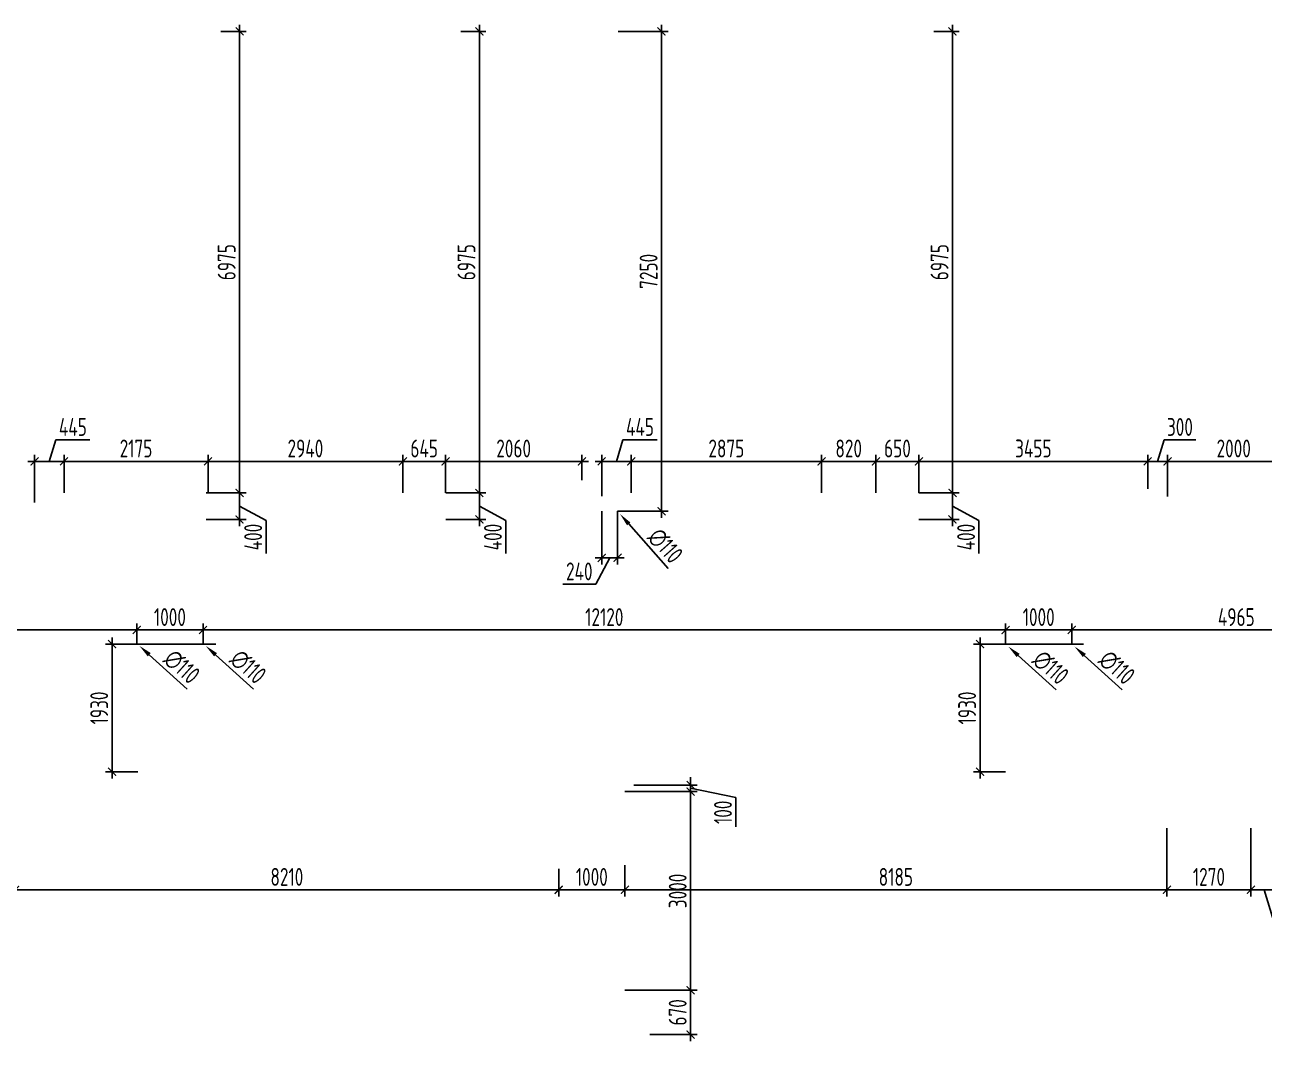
# Model space of a CAD drawing. Header units: millimetres. Extents: x -346952 to 536090, y 55086 to 131231.
# Drawn here: x 355137 to 373855, y 71096 to 86451 of the extents above; entities that cross this region are included whole.
import ezdxf

# ---------------------------------------------------------------- set-up
doc = ezdxf.new("R2010")
doc.units = ezdxf.units.MM
doc.layers.add('РАЗМЕРЫ КРОВЛИ ОВ', color=204, linetype='Continuous')
doc.layers.get('0').off()
doc.styles.add('ISOCPEUR', font='isocpeur.ttf', dxfattribs={"width": 0.7})
doc.dimstyles.new('R_100', dxfattribs={"dimtxt": 270, "dimasz": 120, "dimexe": 100, "dimexo": 0, "dimgap": 60, "dimtad": 1, "dimdec": 0, "dimrnd": 5, "dimzin": 0, "dimdsep": 46, "dimtxsty": 'ISOCPEUR', "dimblk": 'ARCHTICK', "dimcen": 0, "dimdle": 100, "dimclrd": 256, "dimclre": 256, "dimclrt": 256, "dimadec": 0, "dimazin": 0, "dimtfac": 2, "dimtdec": 0, "dimtofl": 0, "dimtmove": 1, "dimatfit": 3, "dimfxl": 1, "dimtvp": 3, "dimtolj": 1, "dimtzin": 0, "dimarcsym": 0})

# ---------------------------------------------------------------- blocks, each defined once
blk = doc.blocks.new('_ArchTick')
at = {"color": 0, "linetype": 'ByBlock', "const_width": 0.15}
blk.add_lwpolyline([(-0.5, -0.5), (0.5, 0.5)], dxfattribs=at)
blk = doc.blocks.new('*D2600')
at = {"layer": 'РАЗМЕРЫ КРОВЛИ ОВ', "lineweight": -2, "transparency": 16777216}
for p, q in [((354990, 74315), (354990, 73283)), ((363200, 73701), (363200, 73283)), ((354890, 73383), (363300, 73383))]:
    blk.add_line(p, q, dxfattribs=at)
at = {"layer": 'РАЗМЕРЫ КРОВЛИ ОВ', "lineweight": -2, "transparency": 16777216, "xscale": 120, "yscale": 120, "zscale": 120, "rotation": 180}
blk.add_blockref('_ArchTick', (354990, 73383), dxfattribs=at)
at = {"layer": 'РАЗМЕРЫ КРОВЛИ ОВ', "lineweight": -2, "transparency": 16777216, "xscale": 120, "yscale": 120, "zscale": 120}
blk.add_blockref('_ArchTick', (363200, 73383), dxfattribs=at)
at = {"layer": 'РАЗМЕРЫ КРОВЛИ ОВ', "transparency": 16777216, "insert": (359095, 73578), "char_height": 270, "attachment_point": 5, "style": 'ISOCPEUR'}
blk.add_mtext('\\A1;8210', dxfattribs=at)
blk = doc.blocks.new('*D2601')
at = {"layer": 'РАЗМЕРЫ КРОВЛИ ОВ', "lineweight": -2, "transparency": 16777216}
for p, q in [((364200, 73757), (364200, 73283)), ((363200, 73701), (363200, 73283)), ((363100, 73383), (364300, 73383))]:
    blk.add_line(p, q, dxfattribs=at)
at = {"layer": 'РАЗМЕРЫ КРОВЛИ ОВ', "lineweight": -2, "transparency": 16777216, "xscale": 120, "yscale": 120, "zscale": 120, "rotation": 180}
blk.add_blockref('_ArchTick', (363200, 73383), dxfattribs=at)
at = {"layer": 'РАЗМЕРЫ КРОВЛИ ОВ', "lineweight": -2, "transparency": 16777216, "xscale": 120, "yscale": 120, "zscale": 120}
blk.add_blockref('_ArchTick', (364200, 73383), dxfattribs=at)
at = {"layer": 'РАЗМЕРЫ КРОВЛИ ОВ', "transparency": 16777216, "insert": (363700, 73578), "char_height": 270, "attachment_point": 5, "style": 'ISOCPEUR'}
blk.add_mtext('\\A1;1000', dxfattribs=at)
blk = doc.blocks.new('*D2602')
at = {"layer": 'РАЗМЕРЫ КРОВЛИ ОВ', "lineweight": -2, "transparency": 16777216}
for p, q in [((372385, 74315), (372385, 73283)), ((364200, 73757), (364200, 73283)), ((364100, 73383), (372485, 73383))]:
    blk.add_line(p, q, dxfattribs=at)
at = {"layer": 'РАЗМЕРЫ КРОВЛИ ОВ', "lineweight": -2, "transparency": 16777216, "xscale": 120, "yscale": 120, "zscale": 120, "rotation": 180}
blk.add_blockref('_ArchTick', (364200, 73383), dxfattribs=at)
at = {"layer": 'РАЗМЕРЫ КРОВЛИ ОВ', "lineweight": -2, "transparency": 16777216, "xscale": 120, "yscale": 120, "zscale": 120}
blk.add_blockref('_ArchTick', (372385, 73383), dxfattribs=at)
at = {"layer": 'РАЗМЕРЫ КРОВЛИ ОВ', "transparency": 16777216, "insert": (368292, 73578), "char_height": 270, "attachment_point": 5, "style": 'ISOCPEUR'}
blk.add_mtext('\\A1;8185', dxfattribs=at)
blk = doc.blocks.new('*D2603')
at = {"layer": 'РАЗМЕРЫ КРОВЛИ ОВ', "lineweight": -2, "transparency": 16777216}
for p, q in [((372385, 74315), (372385, 73283)), ((373655, 74315), (373655, 73283)), ((372285, 73383), (373755, 73383))]:
    blk.add_line(p, q, dxfattribs=at)
at = {"layer": 'РАЗМЕРЫ КРОВЛИ ОВ', "lineweight": -2, "transparency": 16777216, "xscale": 120, "yscale": 120, "zscale": 120, "rotation": 180}
blk.add_blockref('_ArchTick', (372385, 73383), dxfattribs=at)
at = {"layer": 'РАЗМЕРЫ КРОВЛИ ОВ', "lineweight": -2, "transparency": 16777216, "xscale": 120, "yscale": 120, "zscale": 120}
blk.add_blockref('_ArchTick', (373655, 73383), dxfattribs=at)
at = {"layer": 'РАЗМЕРЫ КРОВЛИ ОВ', "transparency": 16777216, "insert": (373020, 73578), "char_height": 270, "attachment_point": 5, "style": 'ISOCPEUR'}
blk.add_mtext('\\A1;1270', dxfattribs=at)
blk = doc.blocks.new('*D2604')
at = {"layer": 'РАЗМЕРЫ КРОВЛИ ОВ', "lineweight": -2, "transparency": 16777216}
for p, q in [((373655, 74315), (373655, 73283)), ((374055, 74315), (374055, 73283)), ((373555, 73383), (374155, 73383)), ((373855, 73383), (374033, 72788)), ((374033, 72788), (374531, 72788))]:
    blk.add_line(p, q, dxfattribs=at)
at = {"layer": 'РАЗМЕРЫ КРОВЛИ ОВ', "lineweight": -2, "transparency": 16777216, "xscale": 120, "yscale": 120, "zscale": 120, "rotation": 180}
blk.add_blockref('_ArchTick', (373655, 73383), dxfattribs=at)
at = {"layer": 'РАЗМЕРЫ КРОВЛИ ОВ', "lineweight": -2, "transparency": 16777216, "xscale": 120, "yscale": 120, "zscale": 120}
blk.add_blockref('_ArchTick', (374055, 73383), dxfattribs=at)
at = {"layer": 'РАЗМЕРЫ КРОВЛИ ОВ', "transparency": 16777216, "insert": (374282, 72983), "char_height": 270, "attachment_point": 5, "style": 'ISOCPEUR'}
blk.add_mtext('\\A1;400', dxfattribs=at)
blk = doc.blocks.new('*D2611')
at = {"layer": 'РАЗМЕРЫ КРОВЛИ ОВ', "lineweight": -2, "transparency": 16777216}
for p, q in [((365192, 74966), (365192, 75086)), ((364337, 74966), (365292, 74966)), ((365192, 74966), (365192, 74866)), ((365192, 74916), (365876, 74775)), ((364200, 74866), (365292, 74866)), ((365192, 74866), (365192, 74746)), ((365876, 74775), (365876, 74334))]:
    blk.add_line(p, q, dxfattribs=at)
at = {"layer": 'РАЗМЕРЫ КРОВЛИ ОВ', "lineweight": -2, "transparency": 16777216, "xscale": 120, "yscale": 120, "zscale": 120}
for p, rotation in [((365192, 74966), 270), ((365192, 74866), 90)]:
    blk.add_blockref('_ArchTick', p, dxfattribs=dict(at, rotation=rotation))
at = {"layer": 'РАЗМЕРЫ КРОВЛИ ОВ', "transparency": 16777216, "insert": (365681, 74554), "char_height": 270, "attachment_point": 5, "rotation": 90, "style": 'ISOCPEUR'}
blk.add_mtext('\\A1;100', dxfattribs=at)
blk = doc.blocks.new('*D2612')
at = {"layer": 'РАЗМЕРЫ КРОВЛИ ОВ', "lineweight": -2, "transparency": 16777216}
for p, q in [((365192, 74966), (365192, 71766)), ((364200, 74866), (365292, 74866)), ((364200, 71866), (365292, 71866))]:
    blk.add_line(p, q, dxfattribs=at)
at = {"layer": 'РАЗМЕРЫ КРОВЛИ ОВ', "lineweight": -2, "transparency": 16777216, "xscale": 120, "yscale": 120, "zscale": 120}
for p, rotation in [((365192, 74866), 90), ((365192, 71866), 270)]:
    blk.add_blockref('_ArchTick', p, dxfattribs=dict(at, rotation=rotation))
at = {"layer": 'РАЗМЕРЫ КРОВЛИ ОВ', "transparency": 16777216, "insert": (364997, 73366), "char_height": 270, "attachment_point": 5, "rotation": 90, "style": 'ISOCPEUR'}
blk.add_mtext('\\A1;3000', dxfattribs=at)
blk = doc.blocks.new('*D2613')
at = {"layer": 'РАЗМЕРЫ КРОВЛИ ОВ', "lineweight": -2, "transparency": 16777216}
for p, q in [((365192, 71966), (365192, 71096)), ((364200, 71866), (365292, 71866)), ((364577, 71196), (365292, 71196))]:
    blk.add_line(p, q, dxfattribs=at)
at = {"layer": 'РАЗМЕРЫ КРОВЛИ ОВ', "lineweight": -2, "transparency": 16777216, "xscale": 120, "yscale": 120, "zscale": 120}
for p, rotation in [((365192, 71866), 90), ((365192, 71196), 270)]:
    blk.add_blockref('_ArchTick', p, dxfattribs=dict(at, rotation=rotation))
at = {"layer": 'РАЗМЕРЫ КРОВЛИ ОВ', "transparency": 16777216, "insert": (364997, 71531), "char_height": 270, "attachment_point": 5, "rotation": 90, "style": 'ISOCPEUR'}
blk.add_mtext('\\A1;670', dxfattribs=at)
blk = doc.blocks.new('*D2635')
at = {"layer": 'РАЗМЕРЫ КРОВЛИ ОВ', "lineweight": -2, "transparency": 16777216}
for p, q in [((355507, 79855), (355605, 80180)), ((355605, 80180), (356121, 80180)), ((355285, 79234), (355285, 79955)), ((355730, 79378), (355730, 79955)), ((355185, 79855), (355830, 79855))]:
    blk.add_line(p, q, dxfattribs=at)
at = {"layer": 'РАЗМЕРЫ КРОВЛИ ОВ', "lineweight": -2, "transparency": 16777216, "xscale": 120, "yscale": 120, "zscale": 120, "rotation": 180}
blk.add_blockref('_ArchTick', (355285, 79855), dxfattribs=at)
at = {"layer": 'РАЗМЕРЫ КРОВЛИ ОВ', "lineweight": -2, "transparency": 16777216, "xscale": 120, "yscale": 120, "zscale": 120}
blk.add_blockref('_ArchTick', (355730, 79855), dxfattribs=at)
at = {"layer": 'РАЗМЕРЫ КРОВЛИ ОВ', "transparency": 16777216, "insert": (355863, 80375), "char_height": 270, "attachment_point": 5, "style": 'ISOCPEUR'}
blk.add_mtext('\\A1;445', dxfattribs=at)
blk = doc.blocks.new('*D2636')
at = {"layer": 'РАЗМЕРЫ КРОВЛИ ОВ', "lineweight": -2, "transparency": 16777216}
for p, q in [((355730, 79378), (355730, 79955)), ((357905, 79378), (357905, 79955)), ((355630, 79855), (358005, 79855))]:
    blk.add_line(p, q, dxfattribs=at)
at = {"layer": 'РАЗМЕРЫ КРОВЛИ ОВ', "lineweight": -2, "transparency": 16777216, "xscale": 120, "yscale": 120, "zscale": 120, "rotation": 180}
blk.add_blockref('_ArchTick', (355730, 79855), dxfattribs=at)
at = {"layer": 'РАЗМЕРЫ КРОВЛИ ОВ', "lineweight": -2, "transparency": 16777216, "xscale": 120, "yscale": 120, "zscale": 120}
blk.add_blockref('_ArchTick', (357905, 79855), dxfattribs=at)
at = {"layer": 'РАЗМЕРЫ КРОВЛИ ОВ', "transparency": 16777216, "insert": (356817, 80050), "char_height": 270, "attachment_point": 5, "style": 'ISOCPEUR'}
blk.add_mtext('\\A1;2175', dxfattribs=at)
blk = doc.blocks.new('*D2637')
at = {"layer": 'РАЗМЕРЫ КРОВЛИ ОВ', "lineweight": -2, "transparency": 16777216}
for p, q in [((357905, 79378), (357905, 79955)), ((360846, 79378), (360846, 79955)), ((357805, 79855), (360946, 79855))]:
    blk.add_line(p, q, dxfattribs=at)
at = {"layer": 'РАЗМЕРЫ КРОВЛИ ОВ', "lineweight": -2, "transparency": 16777216, "xscale": 120, "yscale": 120, "zscale": 120, "rotation": 180}
blk.add_blockref('_ArchTick', (357905, 79855), dxfattribs=at)
at = {"layer": 'РАЗМЕРЫ КРОВЛИ ОВ', "lineweight": -2, "transparency": 16777216, "xscale": 120, "yscale": 120, "zscale": 120}
blk.add_blockref('_ArchTick', (360846, 79855), dxfattribs=at)
at = {"layer": 'РАЗМЕРЫ КРОВЛИ ОВ', "transparency": 16777216, "insert": (359375, 80050), "char_height": 270, "attachment_point": 5, "style": 'ISOCPEUR'}
blk.add_mtext('\\A1;2940', dxfattribs=at)
blk = doc.blocks.new('*D2638')
at = {"layer": 'РАЗМЕРЫ КРОВЛИ ОВ', "lineweight": -2, "transparency": 16777216}
for p, q in [((360846, 79378), (360846, 79955)), ((361490, 79378), (361490, 79955)), ((360746, 79855), (361590, 79855))]:
    blk.add_line(p, q, dxfattribs=at)
at = {"layer": 'РАЗМЕРЫ КРОВЛИ ОВ', "lineweight": -2, "transparency": 16777216, "xscale": 120, "yscale": 120, "zscale": 120, "rotation": 180}
blk.add_blockref('_ArchTick', (360846, 79855), dxfattribs=at)
at = {"layer": 'РАЗМЕРЫ КРОВЛИ ОВ', "lineweight": -2, "transparency": 16777216, "xscale": 120, "yscale": 120, "zscale": 120}
blk.add_blockref('_ArchTick', (361490, 79855), dxfattribs=at)
at = {"layer": 'РАЗМЕРЫ КРОВЛИ ОВ', "transparency": 16777216, "insert": (361168, 80050), "char_height": 270, "attachment_point": 5, "style": 'ISOCPEUR'}
blk.add_mtext('\\A1;645', dxfattribs=at)
blk = doc.blocks.new('*D2639')
at = {"layer": 'РАЗМЕРЫ КРОВЛИ ОВ', "lineweight": -2, "transparency": 16777216}
for p, q in [((361490, 79378), (361490, 79955)), ((363550, 79573), (363550, 79955)), ((361390, 79855), (363650, 79855))]:
    blk.add_line(p, q, dxfattribs=at)
at = {"layer": 'РАЗМЕРЫ КРОВЛИ ОВ', "lineweight": -2, "transparency": 16777216, "xscale": 120, "yscale": 120, "zscale": 120, "rotation": 180}
blk.add_blockref('_ArchTick', (361490, 79855), dxfattribs=at)
at = {"layer": 'РАЗМЕРЫ КРОВЛИ ОВ', "lineweight": -2, "transparency": 16777216, "xscale": 120, "yscale": 120, "zscale": 120}
blk.add_blockref('_ArchTick', (363550, 79855), dxfattribs=at)
at = {"layer": 'РАЗМЕРЫ КРОВЛИ ОВ', "transparency": 16777216, "insert": (362520, 80050), "char_height": 270, "attachment_point": 5, "style": 'ISOCPEUR'}
blk.add_mtext('\\A1;2060', dxfattribs=at)
blk = doc.blocks.new('*D2640')
at = {"layer": 'РАЗМЕРЫ КРОВЛИ ОВ', "lineweight": -2, "transparency": 16777216}
for p, q in [((361496, 79378), (362102, 79378)), ((362002, 78878), (362002, 79478)), ((362002, 79178), (362402, 78961)), ((361496, 78978), (362102, 78978)), ((362402, 78961), (362402, 78463))]:
    blk.add_line(p, q, dxfattribs=at)
at = {"layer": 'РАЗМЕРЫ КРОВЛИ ОВ', "lineweight": -2, "transparency": 16777216, "xscale": 120, "yscale": 120, "zscale": 120}
for p, rotation in [((362002, 79378), 90), ((362002, 78978), 270)]:
    blk.add_blockref('_ArchTick', p, dxfattribs=dict(at, rotation=rotation))
at = {"layer": 'РАЗМЕРЫ КРОВЛИ ОВ', "transparency": 16777216, "insert": (362207, 78712), "char_height": 270, "attachment_point": 5, "rotation": 90, "style": 'ISOCPEUR'}
blk.add_mtext('\\A1;400', dxfattribs=at)
blk = doc.blocks.new('*D2641')
at = {"layer": 'РАЗМЕРЫ КРОВЛИ ОВ', "lineweight": -2, "transparency": 16777216}
for p, q in [((361720, 86351), (362102, 86351)), ((362002, 79278), (362002, 86451)), ((361496, 79378), (362102, 79378))]:
    blk.add_line(p, q, dxfattribs=at)
at = {"layer": 'РАЗМЕРЫ КРОВЛИ ОВ', "lineweight": -2, "transparency": 16777216, "xscale": 120, "yscale": 120, "zscale": 120}
for p, rotation in [((362002, 86351), 90), ((362002, 79378), 270)]:
    blk.add_blockref('_ArchTick', p, dxfattribs=dict(at, rotation=rotation))
at = {"layer": 'РАЗМЕРЫ КРОВЛИ ОВ', "transparency": 16777216, "insert": (361807, 82864), "char_height": 270, "attachment_point": 5, "rotation": 90, "style": 'ISOCPEUR'}
blk.add_mtext('\\A1;6975', dxfattribs=at)
blk = doc.blocks.new('*D2642')
at = {"layer": 'РАЗМЕРЫ КРОВЛИ ОВ', "lineweight": -2, "transparency": 16777216}
for p, q in [((357875, 79378), (358481, 79378)), ((358381, 78878), (358381, 79478)), ((358381, 79178), (358781, 78961)), ((357875, 78978), (358481, 78978)), ((358781, 78961), (358781, 78463))]:
    blk.add_line(p, q, dxfattribs=at)
at = {"layer": 'РАЗМЕРЫ КРОВЛИ ОВ', "lineweight": -2, "transparency": 16777216, "xscale": 120, "yscale": 120, "zscale": 120}
for p, rotation in [((358381, 79378), 90), ((358381, 78978), 270)]:
    blk.add_blockref('_ArchTick', p, dxfattribs=dict(at, rotation=rotation))
at = {"layer": 'РАЗМЕРЫ КРОВЛИ ОВ', "transparency": 16777216, "insert": (358586, 78712), "char_height": 270, "attachment_point": 5, "rotation": 90, "style": 'ISOCPEUR'}
blk.add_mtext('\\A1;400', dxfattribs=at)
blk = doc.blocks.new('*D2643')
at = {"layer": 'РАЗМЕРЫ КРОВЛИ ОВ', "lineweight": -2, "transparency": 16777216}
for p, q in [((358099, 86351), (358481, 86351)), ((358381, 79278), (358381, 86451)), ((357875, 79378), (358481, 79378))]:
    blk.add_line(p, q, dxfattribs=at)
at = {"layer": 'РАЗМЕРЫ КРОВЛИ ОВ', "lineweight": -2, "transparency": 16777216, "xscale": 120, "yscale": 120, "zscale": 120}
for p, rotation in [((358381, 86351), 90), ((358381, 79378), 270)]:
    blk.add_blockref('_ArchTick', p, dxfattribs=dict(at, rotation=rotation))
at = {"layer": 'РАЗМЕРЫ КРОВЛИ ОВ', "transparency": 16777216, "insert": (358186, 82864), "char_height": 270, "attachment_point": 5, "rotation": 90, "style": 'ISOCPEUR'}
blk.add_mtext('\\A1;6975', dxfattribs=at)
blk = doc.blocks.new('*D2646')
at = {"layer": 'РАЗМЕРЫ КРОВЛИ ОВ', "lineweight": -2, "transparency": 16777216}
for p, q in [((349698, 77308), (356928, 77308)), ((349798, 77072), (349798, 77408)), ((356828, 77105), (356828, 77408))]:
    blk.add_line(p, q, dxfattribs=at)
at = {"layer": 'РАЗМЕРЫ КРОВЛИ ОВ', "lineweight": -2, "transparency": 16777216, "xscale": 120, "yscale": 120, "zscale": 120, "rotation": 180}
blk.add_blockref('_ArchTick', (349798, 77308), dxfattribs=at)
at = {"layer": 'РАЗМЕРЫ КРОВЛИ ОВ', "lineweight": -2, "transparency": 16777216, "xscale": 120, "yscale": 120, "zscale": 120}
blk.add_blockref('_ArchTick', (356828, 77308), dxfattribs=at)
at = {"layer": 'РАЗМЕРЫ КРОВЛИ ОВ', "transparency": 16777216, "insert": (353313, 77503), "char_height": 270, "attachment_point": 5, "style": 'ISOCPEUR'}
blk.add_mtext('\\A1;7030', dxfattribs=at)
blk = doc.blocks.new('*D2647')
at = {"layer": 'РАЗМЕРЫ КРОВЛИ ОВ', "lineweight": -2, "transparency": 16777216}
for p, q in [((356728, 77308), (357929, 77308)), ((356828, 77105), (356828, 77408)), ((357829, 77105), (357829, 77408))]:
    blk.add_line(p, q, dxfattribs=at)
at = {"layer": 'РАЗМЕРЫ КРОВЛИ ОВ', "lineweight": -2, "transparency": 16777216, "xscale": 120, "yscale": 120, "zscale": 120, "rotation": 180}
blk.add_blockref('_ArchTick', (356828, 77308), dxfattribs=at)
at = {"layer": 'РАЗМЕРЫ КРОВЛИ ОВ', "lineweight": -2, "transparency": 16777216, "xscale": 120, "yscale": 120, "zscale": 120}
blk.add_blockref('_ArchTick', (357829, 77308), dxfattribs=at)
at = {"layer": 'РАЗМЕРЫ КРОВЛИ ОВ', "transparency": 16777216, "insert": (357329, 77503), "char_height": 270, "attachment_point": 5, "style": 'ISOCPEUR'}
blk.add_mtext('\\A1;1000', dxfattribs=at)
blk = doc.blocks.new('*D2648')
at = {"layer": 'РАЗМЕРЫ КРОВЛИ ОВ', "lineweight": -2, "transparency": 16777216}
for p, q in [((357729, 77308), (370049, 77308)), ((357829, 77105), (357829, 77408)), ((369949, 77095), (369949, 77408))]:
    blk.add_line(p, q, dxfattribs=at)
at = {"layer": 'РАЗМЕРЫ КРОВЛИ ОВ', "lineweight": -2, "transparency": 16777216, "xscale": 120, "yscale": 120, "zscale": 120, "rotation": 180}
blk.add_blockref('_ArchTick', (357829, 77308), dxfattribs=at)
at = {"layer": 'РАЗМЕРЫ КРОВЛИ ОВ', "lineweight": -2, "transparency": 16777216, "xscale": 120, "yscale": 120, "zscale": 120}
blk.add_blockref('_ArchTick', (369949, 77308), dxfattribs=at)
at = {"layer": 'РАЗМЕРЫ КРОВЛИ ОВ', "transparency": 16777216, "insert": (363889, 77503), "char_height": 270, "attachment_point": 5, "style": 'ISOCPEUR'}
blk.add_mtext('\\A1;12120', dxfattribs=at)
blk = doc.blocks.new('*D2649')
at = {"layer": 'РАЗМЕРЫ КРОВЛИ ОВ', "lineweight": -2, "transparency": 16777216}
for p, q in [((369849, 77308), (371049, 77308)), ((369949, 77095), (369949, 77408)), ((370949, 77095), (370949, 77408))]:
    blk.add_line(p, q, dxfattribs=at)
at = {"layer": 'РАЗМЕРЫ КРОВЛИ ОВ', "lineweight": -2, "transparency": 16777216, "xscale": 120, "yscale": 120, "zscale": 120, "rotation": 180}
blk.add_blockref('_ArchTick', (369949, 77308), dxfattribs=at)
at = {"layer": 'РАЗМЕРЫ КРОВЛИ ОВ', "lineweight": -2, "transparency": 16777216, "xscale": 120, "yscale": 120, "zscale": 120}
blk.add_blockref('_ArchTick', (370949, 77308), dxfattribs=at)
at = {"layer": 'РАЗМЕРЫ КРОВЛИ ОВ', "transparency": 16777216, "insert": (370449, 77503), "char_height": 270, "attachment_point": 5, "style": 'ISOCPEUR'}
blk.add_mtext('\\A1;1000', dxfattribs=at)
blk = doc.blocks.new('*D2650')
at = {"layer": 'РАЗМЕРЫ КРОВЛИ ОВ', "lineweight": -2, "transparency": 16777216}
for p, q in [((370849, 77308), (376017, 77308)), ((370949, 77095), (370949, 77408)), ((375917, 77125), (375917, 77408))]:
    blk.add_line(p, q, dxfattribs=at)
at = {"layer": 'РАЗМЕРЫ КРОВЛИ ОВ', "lineweight": -2, "transparency": 16777216, "xscale": 120, "yscale": 120, "zscale": 120, "rotation": 180}
blk.add_blockref('_ArchTick', (370949, 77308), dxfattribs=at)
at = {"layer": 'РАЗМЕРЫ КРОВЛИ ОВ', "lineweight": -2, "transparency": 16777216, "xscale": 120, "yscale": 120, "zscale": 120}
blk.add_blockref('_ArchTick', (375917, 77308), dxfattribs=at)
at = {"layer": 'РАЗМЕРЫ КРОВЛИ ОВ', "transparency": 16777216, "insert": (373433, 77503), "char_height": 270, "attachment_point": 5, "style": 'ISOCPEUR'}
blk.add_mtext('\\A1;4965', dxfattribs=at)
blk = doc.blocks.new('*D2653')
at = {"layer": 'РАЗМЕРЫ КРОВЛИ ОВ', "lineweight": -2, "transparency": 16777216}
blk.add_line((371712, 76404), (371138, 76924), dxfattribs=at)
at = {"layer": 'РАЗМЕРЫ КРОВЛИ ОВ', "transparency": 16777216}
blk.add_solid([(371161, 76948), (371116, 76899), (370990, 77058)], dxfattribs=at)
at = {"layer": 'РАЗМЕРЫ КРОВЛИ ОВ', "transparency": 16777216, "insert": (371630, 76741), "char_height": 270, "attachment_point": 5, "rotation": 317.8249, "style": 'ISOCPEUR'}
blk.add_mtext('\\A1;∅110', dxfattribs=at)
blk = doc.blocks.new('*D2654')
at = {"layer": 'РАЗМЕРЫ КРОВЛИ ОВ', "lineweight": -2, "transparency": 16777216}
blk.add_line((370712, 76404), (370138, 76924), dxfattribs=at)
at = {"layer": 'РАЗМЕРЫ КРОВЛИ ОВ', "transparency": 16777216}
blk.add_solid([(370161, 76948), (370116, 76899), (369990, 77058)], dxfattribs=at)
at = {"layer": 'РАЗМЕРЫ КРОВЛИ ОВ', "transparency": 16777216, "insert": (370630, 76741), "char_height": 270, "attachment_point": 5, "rotation": 317.8249, "style": 'ISOCPEUR'}
blk.add_mtext('\\A1;∅110', dxfattribs=at)
blk = doc.blocks.new('*D2655')
at = {"layer": 'РАЗМЕРЫ КРОВЛИ ОВ', "lineweight": -2, "transparency": 16777216}
blk.add_line((358591, 76414), (358018, 76934), dxfattribs=at)
at = {"layer": 'РАЗМЕРЫ КРОВЛИ ОВ', "transparency": 16777216}
blk.add_solid([(358040, 76958), (357996, 76909), (357870, 77068)], dxfattribs=at)
at = {"layer": 'РАЗМЕРЫ КРОВЛИ ОВ', "transparency": 16777216, "insert": (358510, 76751), "char_height": 270, "attachment_point": 5, "rotation": 317.8249, "style": 'ISOCPEUR'}
blk.add_mtext('\\A1;∅110', dxfattribs=at)
blk = doc.blocks.new('*D2656')
at = {"layer": 'РАЗМЕРЫ КРОВЛИ ОВ', "lineweight": -2, "transparency": 16777216}
blk.add_line((357591, 76415), (357017, 76934), dxfattribs=at)
at = {"layer": 'РАЗМЕРЫ КРОВЛИ ОВ', "transparency": 16777216}
blk.add_solid([(357040, 76959), (356995, 76909), (356869, 77068)], dxfattribs=at)
at = {"layer": 'РАЗМЕРЫ КРОВЛИ ОВ', "transparency": 16777216, "insert": (357509, 76752), "char_height": 270, "attachment_point": 5, "rotation": 317.8249, "style": 'ISOCPEUR'}
blk.add_mtext('\\A1;∅110', dxfattribs=at)
blk = doc.blocks.new('*D2657')
at = {"layer": 'РАЗМЕРЫ КРОВЛИ ОВ', "lineweight": -2, "transparency": 16777216}
for p, q in [((363850, 79102), (363850, 78298)), ((364090, 79102), (364090, 78298)), ((364190, 78398), (363750, 78398)), ((363970, 78398), (363760, 77998)), ((363760, 77998), (363262, 77998))]:
    blk.add_line(p, q, dxfattribs=at)
at = {"layer": 'РАЗМЕРЫ КРОВЛИ ОВ', "lineweight": -2, "transparency": 16777216, "xscale": 120, "yscale": 120, "zscale": 120, "rotation": 180}
blk.add_blockref('_ArchTick', (363850, 78398), dxfattribs=at)
at = {"layer": 'РАЗМЕРЫ КРОВЛИ ОВ', "lineweight": -2, "transparency": 16777216, "xscale": 120, "yscale": 120, "zscale": 120}
blk.add_blockref('_ArchTick', (364090, 78398), dxfattribs=at)
at = {"layer": 'РАЗМЕРЫ КРОВЛИ ОВ', "transparency": 16777216, "insert": (363511, 78193), "char_height": 270, "attachment_point": 5, "style": 'ISOCPEUR'}
blk.add_mtext('\\A1;240', dxfattribs=at)
blk = doc.blocks.new('*D2658')
at = {"layer": 'РАЗМЕРЫ КРОВЛИ ОВ', "lineweight": -2, "transparency": 16777216}
for p, q in [((364072, 79855), (364170, 80180)), ((364170, 80180), (364686, 80180)), ((363850, 79329), (363850, 79955)), ((364294, 79378), (364294, 79955)), ((363750, 79855), (364394, 79855))]:
    blk.add_line(p, q, dxfattribs=at)
at = {"layer": 'РАЗМЕРЫ КРОВЛИ ОВ', "lineweight": -2, "transparency": 16777216, "xscale": 120, "yscale": 120, "zscale": 120, "rotation": 180}
blk.add_blockref('_ArchTick', (363850, 79855), dxfattribs=at)
at = {"layer": 'РАЗМЕРЫ КРОВЛИ ОВ', "lineweight": -2, "transparency": 16777216, "xscale": 120, "yscale": 120, "zscale": 120}
blk.add_blockref('_ArchTick', (364294, 79855), dxfattribs=at)
at = {"layer": 'РАЗМЕРЫ КРОВЛИ ОВ', "transparency": 16777216, "insert": (364428, 80375), "char_height": 270, "attachment_point": 5, "style": 'ISOCPEUR'}
blk.add_mtext('\\A1;445', dxfattribs=at)
blk = doc.blocks.new('*D2659')
at = {"layer": 'РАЗМЕРЫ КРОВЛИ ОВ', "lineweight": -2, "transparency": 16777216}
for p, q in [((364294, 79378), (364294, 79955)), ((367169, 79378), (367169, 79955)), ((364194, 79855), (367269, 79855))]:
    blk.add_line(p, q, dxfattribs=at)
at = {"layer": 'РАЗМЕРЫ КРОВЛИ ОВ', "lineweight": -2, "transparency": 16777216, "xscale": 120, "yscale": 120, "zscale": 120, "rotation": 180}
blk.add_blockref('_ArchTick', (364294, 79855), dxfattribs=at)
at = {"layer": 'РАЗМЕРЫ КРОВЛИ ОВ', "lineweight": -2, "transparency": 16777216, "xscale": 120, "yscale": 120, "zscale": 120}
blk.add_blockref('_ArchTick', (367169, 79855), dxfattribs=at)
at = {"layer": 'РАЗМЕРЫ КРОВЛИ ОВ', "transparency": 16777216, "insert": (365732, 80050), "char_height": 270, "attachment_point": 5, "style": 'ISOCPEUR'}
blk.add_mtext('\\A1;2875', dxfattribs=at)
blk = doc.blocks.new('*D2660')
at = {"layer": 'РАЗМЕРЫ КРОВЛИ ОВ', "lineweight": -2, "transparency": 16777216}
for p, q in [((367169, 79378), (367169, 79955)), ((367991, 79378), (367991, 79955)), ((367069, 79855), (368091, 79855))]:
    blk.add_line(p, q, dxfattribs=at)
at = {"layer": 'РАЗМЕРЫ КРОВЛИ ОВ', "lineweight": -2, "transparency": 16777216, "xscale": 120, "yscale": 120, "zscale": 120, "rotation": 180}
blk.add_blockref('_ArchTick', (367169, 79855), dxfattribs=at)
at = {"layer": 'РАЗМЕРЫ КРОВЛИ ОВ', "lineweight": -2, "transparency": 16777216, "xscale": 120, "yscale": 120, "zscale": 120}
blk.add_blockref('_ArchTick', (367991, 79855), dxfattribs=at)
at = {"layer": 'РАЗМЕРЫ КРОВЛИ ОВ', "transparency": 16777216, "insert": (367580, 80050), "char_height": 270, "attachment_point": 5, "style": 'ISOCPEUR'}
blk.add_mtext('\\A1;820', dxfattribs=at)
blk = doc.blocks.new('*D2661')
at = {"layer": 'РАЗМЕРЫ КРОВЛИ ОВ', "lineweight": -2, "transparency": 16777216}
for p, q in [((367991, 79378), (367991, 79955)), ((368641, 79378), (368641, 79955)), ((367891, 79855), (368741, 79855))]:
    blk.add_line(p, q, dxfattribs=at)
at = {"layer": 'РАЗМЕРЫ КРОВЛИ ОВ', "lineweight": -2, "transparency": 16777216, "xscale": 120, "yscale": 120, "zscale": 120, "rotation": 180}
blk.add_blockref('_ArchTick', (367991, 79855), dxfattribs=at)
at = {"layer": 'РАЗМЕРЫ КРОВЛИ ОВ', "lineweight": -2, "transparency": 16777216, "xscale": 120, "yscale": 120, "zscale": 120}
blk.add_blockref('_ArchTick', (368641, 79855), dxfattribs=at)
at = {"layer": 'РАЗМЕРЫ КРОВЛИ ОВ', "transparency": 16777216, "insert": (368316, 80050), "char_height": 270, "attachment_point": 5, "style": 'ISOCPEUR'}
blk.add_mtext('\\A1;650', dxfattribs=at)
blk = doc.blocks.new('*D2662')
at = {"layer": 'РАЗМЕРЫ КРОВЛИ ОВ', "lineweight": -2, "transparency": 16777216}
for p, q in [((368641, 79378), (368641, 79955)), ((372095, 79441), (372095, 79955)), ((368541, 79855), (372195, 79855))]:
    blk.add_line(p, q, dxfattribs=at)
at = {"layer": 'РАЗМЕРЫ КРОВЛИ ОВ', "lineweight": -2, "transparency": 16777216, "xscale": 120, "yscale": 120, "zscale": 120, "rotation": 180}
blk.add_blockref('_ArchTick', (368641, 79855), dxfattribs=at)
at = {"layer": 'РАЗМЕРЫ КРОВЛИ ОВ', "lineweight": -2, "transparency": 16777216, "xscale": 120, "yscale": 120, "zscale": 120}
blk.add_blockref('_ArchTick', (372095, 79855), dxfattribs=at)
at = {"layer": 'РАЗМЕРЫ КРОВЛИ ОВ', "transparency": 16777216, "insert": (370368, 80050), "char_height": 270, "attachment_point": 5, "style": 'ISOCPEUR'}
blk.add_mtext('\\A1;3455', dxfattribs=at)
blk = doc.blocks.new('*D2663')
at = {"layer": 'РАЗМЕРЫ КРОВЛИ ОВ', "lineweight": -2, "transparency": 16777216}
for p, q in [((372245, 79855), (372342, 80180)), ((372342, 80180), (372821, 80180)), ((372095, 79441), (372095, 79955)), ((372395, 79327), (372395, 79955)), ((371995, 79855), (372495, 79855))]:
    blk.add_line(p, q, dxfattribs=at)
at = {"layer": 'РАЗМЕРЫ КРОВЛИ ОВ', "lineweight": -2, "transparency": 16777216, "xscale": 120, "yscale": 120, "zscale": 120, "rotation": 180}
blk.add_blockref('_ArchTick', (372095, 79855), dxfattribs=at)
at = {"layer": 'РАЗМЕРЫ КРОВЛИ ОВ', "lineweight": -2, "transparency": 16777216, "xscale": 120, "yscale": 120, "zscale": 120}
blk.add_blockref('_ArchTick', (372395, 79855), dxfattribs=at)
at = {"layer": 'РАЗМЕРЫ КРОВЛИ ОВ', "transparency": 16777216, "insert": (372582, 80375), "char_height": 270, "attachment_point": 5, "style": 'ISOCPEUR'}
blk.add_mtext('\\A1;300', dxfattribs=at)
blk = doc.blocks.new('*D2664')
at = {"layer": 'РАЗМЕРЫ КРОВЛИ ОВ', "lineweight": -2, "transparency": 16777216}
for p, q in [((372395, 79327), (372395, 79955)), ((374392, 79378), (374392, 79955)), ((372295, 79855), (374492, 79855))]:
    blk.add_line(p, q, dxfattribs=at)
at = {"layer": 'РАЗМЕРЫ КРОВЛИ ОВ', "lineweight": -2, "transparency": 16777216, "xscale": 120, "yscale": 120, "zscale": 120, "rotation": 180}
blk.add_blockref('_ArchTick', (372395, 79855), dxfattribs=at)
at = {"layer": 'РАЗМЕРЫ КРОВЛИ ОВ', "lineweight": -2, "transparency": 16777216, "xscale": 120, "yscale": 120, "zscale": 120}
blk.add_blockref('_ArchTick', (374392, 79855), dxfattribs=at)
at = {"layer": 'РАЗМЕРЫ КРОВЛИ ОВ', "transparency": 16777216, "insert": (373394, 80050), "char_height": 270, "attachment_point": 5, "style": 'ISOCPEUR'}
blk.add_mtext('\\A1;2000', dxfattribs=at)
blk = doc.blocks.new('*D2669')
at = {"layer": 'РАЗМЕРЫ КРОВЛИ ОВ', "lineweight": -2, "transparency": 16777216}
for p, q in [((368641, 79378), (369247, 79378)), ((369147, 78878), (369147, 79478)), ((369147, 79178), (369547, 78961)), ((368641, 78978), (369247, 78978)), ((369547, 78961), (369547, 78463))]:
    blk.add_line(p, q, dxfattribs=at)
at = {"layer": 'РАЗМЕРЫ КРОВЛИ ОВ', "lineweight": -2, "transparency": 16777216, "xscale": 120, "yscale": 120, "zscale": 120}
for p, rotation in [((369147, 79378), 90), ((369147, 78978), 270)]:
    blk.add_blockref('_ArchTick', p, dxfattribs=dict(at, rotation=rotation))
at = {"layer": 'РАЗМЕРЫ КРОВЛИ ОВ', "transparency": 16777216, "insert": (369352, 78712), "char_height": 270, "attachment_point": 5, "rotation": 90, "style": 'ISOCPEUR'}
blk.add_mtext('\\A1;400', dxfattribs=at)
blk = doc.blocks.new('*D2670')
at = {"layer": 'РАЗМЕРЫ КРОВЛИ ОВ', "lineweight": -2, "transparency": 16777216}
for p, q in [((368865, 86351), (369247, 86351)), ((369147, 79278), (369147, 86451)), ((368641, 79378), (369247, 79378))]:
    blk.add_line(p, q, dxfattribs=at)
at = {"layer": 'РАЗМЕРЫ КРОВЛИ ОВ', "lineweight": -2, "transparency": 16777216, "xscale": 120, "yscale": 120, "zscale": 120}
for p, rotation in [((369147, 86351), 90), ((369147, 79378), 270)]:
    blk.add_blockref('_ArchTick', p, dxfattribs=dict(at, rotation=rotation))
at = {"layer": 'РАЗМЕРЫ КРОВЛИ ОВ', "transparency": 16777216, "insert": (368952, 82864), "char_height": 270, "attachment_point": 5, "rotation": 90, "style": 'ISOCPEUR'}
blk.add_mtext('\\A1;6975', dxfattribs=at)
blk = doc.blocks.new('*D2730')
at = {"layer": 'РАЗМЕРЫ КРОВЛИ ОВ', "lineweight": -2, "transparency": 16777216}
for p, q in [((369563, 77195), (369563, 75066)), ((371128, 77095), (369463, 77095)), ((369949, 75166), (369463, 75166))]:
    blk.add_line(p, q, dxfattribs=at)
at = {"layer": 'РАЗМЕРЫ КРОВЛИ ОВ', "lineweight": -2, "transparency": 16777216, "xscale": 120, "yscale": 120, "zscale": 120}
for p, rotation in [((369563, 77095), 90), ((369563, 75166), 270)]:
    blk.add_blockref('_ArchTick', p, dxfattribs=dict(at, rotation=rotation))
at = {"layer": 'РАЗМЕРЫ КРОВЛИ ОВ', "transparency": 16777216, "insert": (369368, 76130), "char_height": 270, "attachment_point": 5, "rotation": 90, "style": 'ISOCPEUR'}
blk.add_mtext('\\A1;1930', dxfattribs=at)
blk = doc.blocks.new('*D2731')
at = {"layer": 'РАЗМЕРЫ КРОВЛИ ОВ', "lineweight": -2, "transparency": 16777216}
for p, q in [((364096, 86351), (364853, 86351)), ((364753, 79002), (364753, 86451)), ((364090, 79102), (364853, 79102))]:
    blk.add_line(p, q, dxfattribs=at)
at = {"layer": 'РАЗМЕРЫ КРОВЛИ ОВ', "lineweight": -2, "transparency": 16777216, "xscale": 120, "yscale": 120, "zscale": 120}
for p, rotation in [((364753, 86351), 90), ((364753, 79102), 270)]:
    blk.add_blockref('_ArchTick', p, dxfattribs=dict(at, rotation=rotation))
at = {"layer": 'РАЗМЕРЫ КРОВЛИ ОВ', "transparency": 16777216, "insert": (364558, 82726), "char_height": 270, "attachment_point": 5, "rotation": 90, "style": 'ISOCPEUR'}
blk.add_mtext('\\A1;7250', dxfattribs=at)
blk = doc.blocks.new('*D2732')
at = {"layer": 'РАЗМЕРЫ КРОВЛИ ОВ', "lineweight": -2, "transparency": 16777216}
for p, q in [((356456, 77195), (356456, 75066)), ((358021, 77095), (356356, 77095)), ((356842, 75166), (356356, 75166))]:
    blk.add_line(p, q, dxfattribs=at)
at = {"layer": 'РАЗМЕРЫ КРОВЛИ ОВ', "lineweight": -2, "transparency": 16777216, "xscale": 120, "yscale": 120, "zscale": 120}
for p, rotation in [((356456, 77095), 90), ((356456, 75166), 270)]:
    blk.add_blockref('_ArchTick', p, dxfattribs=dict(at, rotation=rotation))
at = {"layer": 'РАЗМЕРЫ КРОВЛИ ОВ', "transparency": 16777216, "insert": (356261, 76130), "char_height": 270, "attachment_point": 5, "rotation": 90, "style": 'ISOCPEUR'}
blk.add_mtext('\\A1;1930', dxfattribs=at)
blk = doc.blocks.new('*D3213')
at = {"layer": 'РАЗМЕРЫ КРОВЛИ ОВ', "lineweight": -2, "transparency": 16777216}
blk.add_line((364853, 78236), (364258, 78910), dxfattribs=at)
at = {"layer": 'РАЗМЕРЫ КРОВЛИ ОВ', "transparency": 16777216}
blk.add_solid([(364283, 78932), (364233, 78888), (364126, 79060)], dxfattribs=at)
at = {"layer": 'РАЗМЕРЫ КРОВЛИ ОВ', "transparency": 16777216, "insert": (364810, 78580), "char_height": 270, "attachment_point": 5, "rotation": 311.4085, "style": 'ISOCPEUR'}
blk.add_mtext('\\A1;∅110', dxfattribs=at)

msp = doc.modelspace()

# ---------------------------------------------------------------- dimensions: what is measured, and where the dimension line sits
at = {"layer": 'РАЗМЕРЫ КРОВЛИ ОВ'}
for base, p1, p2, picture, middle in [((358381.3, 86350.7), (357875.2, 79377.5), (358098.7, 86350.7), '*D2643', (358186.3, 82864.1)), ((362002.1, 86350.7), (361496, 79377.5), (361719.5, 86350.7), '*D2641', (361807.1, 82864.1)), ((364753.2, 86350.7), (364089.5, 79101.5), (364095.7, 86350.7), '*D2731', (364558.2, 82726.1)), ((369147.1, 86350.7), (368641, 79377.5), (368864.5, 86350.7), '*D2670', (368952.1, 82864.1)), ((356455.8, 75165.7), (358020.9, 77094.9), (356842.2, 75165.7), '*D2732', (356260.8, 76130.3)), ((369563, 75165.7), (371128.1, 77094.9), (369949.4, 75165.7), '*D2730', (369368, 76130.3)), ((365192.1, 71865.7), (364199.7, 74865.7), (364199.7, 71865.7), '*D2612', (364997.1, 73365.7)), ((365192.1, 71195.7), (364199.7, 71865.7), (364577.1, 71195.7), '*D2613', (364997.1, 71530.7))]:
    dim = msp.add_linear_dim(base=base, p1=p1, p2=p2, angle=90, dimstyle='R_100', override={"dimpost": '\\X'}, dxfattribs=at)
    dim.commit()
    dim.dimension.update_dxf_attribs({"geometry": picture, "text_midpoint": middle})
for base, p1, p2, picture, middle in [((355729.6, 79854.9), (355284.6, 79234.5), (355729.6, 79378.5), '*D2635', (355664.6, 80374.9)), ((364294.5, 79854.9), (363849.5, 79329.1), (364294.5, 79378.5), '*D2658', (364229.5, 80374.9)), ((372394.6, 79854.9), (372094.6, 79440.8), (372394.6, 79326.7), '*D2663', (372402.1, 80374.9)), ((357904.6, 79854.9), (355729.6, 79378.5), (357904.6, 79378.5), '*D2636', (356817.1, 80049.9)), ((360845.9, 79854.9), (357904.6, 79378.5), (360845.9, 79377.5), '*D2637', (359375.2, 80049.9)), ((361489.6, 79854.9), (360845.9, 79377.5), (361489.6, 79377.5), '*D2638', (361167.8, 80049.9)), ((363549.6, 79854.9), (361489.6, 79377.5), (363549.6, 79573.3), '*D2639', (362519.6, 80049.9)), ((367169.5, 79854.9), (364294.5, 79378.5), (367169.5, 79378.5), '*D2659', (365732, 80049.9)), ((367990.9, 79854.9), (367169.5, 79378.5), (367990.9, 79377.5), '*D2660', (367580.2, 80049.9)), ((368641, 79854.9), (367990.9, 79377.5), (368641, 79377.5), '*D2661', (368316, 80049.9)), ((372094.6, 79854.9), (368641, 79377.5), (372094.6, 79440.8), '*D2662', (370367.8, 80049.9)), ((374392.5, 79854.9), (372394.6, 79326.7), (374392.5, 79377.5), '*D2664', (373393.6, 80049.9)), ((356828.3, 77308.2), (349797.9, 77072), (356828.3, 77105.4), '*D2646', (353313.1, 77503.2)), ((357828.9, 77308.2), (356828.3, 77105.4), (357828.9, 77104.8), '*D2647', (357328.6, 77503.2)), ((369949.3893, 77308.1643), (357828.9492, 77104.7861), (369949.3893, 77094.9229), '*D2648', (363889.1692, 77503.1643)), ((370949.4, 77308.2), (369949.4, 77094.9), (370949.4, 77094.9), '*D2649', (370449.4, 77503.2)), ((375916.7, 77308.2), (370949.4, 77094.9), (375916.7, 77124.7), '*D2650', (373433.1, 77503.2)), ((363199.5, 73382.5), (354989.6, 74315.1), (363199.5, 73701.3), '*D2600', (359094.6, 73577.5)), ((372384.6, 73382.5), (364199.7, 73757.1), (372384.6, 74315.1), '*D2602', (368292.1, 73577.5)), ((373654.6, 73382.5), (372384.6, 74315.1), (373654.6, 74315.1), '*D2603', (373019.6, 73577.5)), ((374054.6, 73382.5), (373654.6, 74315.1), (374054.6, 74315.1), '*D2604', (374093.1, 72982.5)), ((364199.7, 73382.5), (363199.5, 73701.3), (364199.7, 73757.1), '*D2601', (363699.6, 73577.5))]:
    dim = msp.add_linear_dim(base=base, p1=p1, p2=p2, dimstyle='R_100', override={"dimpost": '\\X'}, dxfattribs=at)
    dim.commit()
    dim.dimension.update_dxf_attribs({"geometry": picture, "text_midpoint": middle})
for base, p1, p2, picture, middle in [((358381.3, 79377.5), (357875.2, 78977.5), (357875.2, 79377.5), '*D2642', (358781.3, 78900.8)), ((362002.1, 79377.5), (361496, 78977.5), (361496, 79377.5), '*D2640', (362402.1, 78900.8)), ((369147.1, 79377.5), (368641, 78977.5), (368641, 79377.5), '*D2669', (369547.1, 78900.8)), ((365192.1, 74865.7), (364336.9, 74965.7), (364199.7, 74865.7), '*D2611', (365876.2, 74715.1))]:
    dim = msp.add_linear_dim(base=base, p1=p1, p2=p2, angle=90, dimstyle='R_100', override={"dimpost": '\\X'}, dxfattribs=at)
    dim.commit()
    dim.dimension.update_dxf_attribs({"geometry": picture, "text_midpoint": middle, "dimtype": 160})
dim = msp.add_linear_dim(base=(363849.5, 78397.9), p1=(364089.5, 79101.5), p2=(363849.5, 79101.5), dimstyle='R_100', override={"dimpost": '\\X'}, dxfattribs=at)
dim.commit()
dim.dimension.update_dxf_attribs({"geometry": '*D2657', "text_midpoint": (363699.6, 77997.9), "dimtype": 160})
dim = msp.add_diameter_dim_2p(p1=(364053.2, 79142.8), p2=(364125.9, 79060.3), dimstyle='R_100', override={"dimasz": 200, "dimpost": '\\X', "dimblk1": 'ArchTick', "dimsah": 1}, dxfattribs=at)
dim.commit()
dim.dimension.update_dxf_attribs({"geometry": '*D3213', "text_midpoint": (364663.5, 78450.7), "dimtype": 163})
for p1, p2, picture, middle in [((356787.6, 77142.3), (356869.1, 77068.4), '*D2656', (357509, 76751.8)), ((357788.2, 77141.7), (357869.7, 77067.9), '*D2655', (358509.6, 76751.3)), ((369908.6, 77131.8), (369990.1, 77058), '*D2654', (370630.1, 76741.4)), ((370908.6, 77131.8), (370990.2, 77058), '*D2653', (371630.1, 76741.4))]:
    dim = msp.add_diameter_dim_2p(p1=p1, p2=p2, dimstyle='R_100', override={"dimasz": 200, "dimpost": '\\X', "dimblk1": 'ArchTick', "dimsah": 1}, dxfattribs=at)
    dim.commit()
    dim.dimension.update_dxf_attribs({"geometry": picture, "text_midpoint": middle})

doc.saveas('drawing.dxf')
